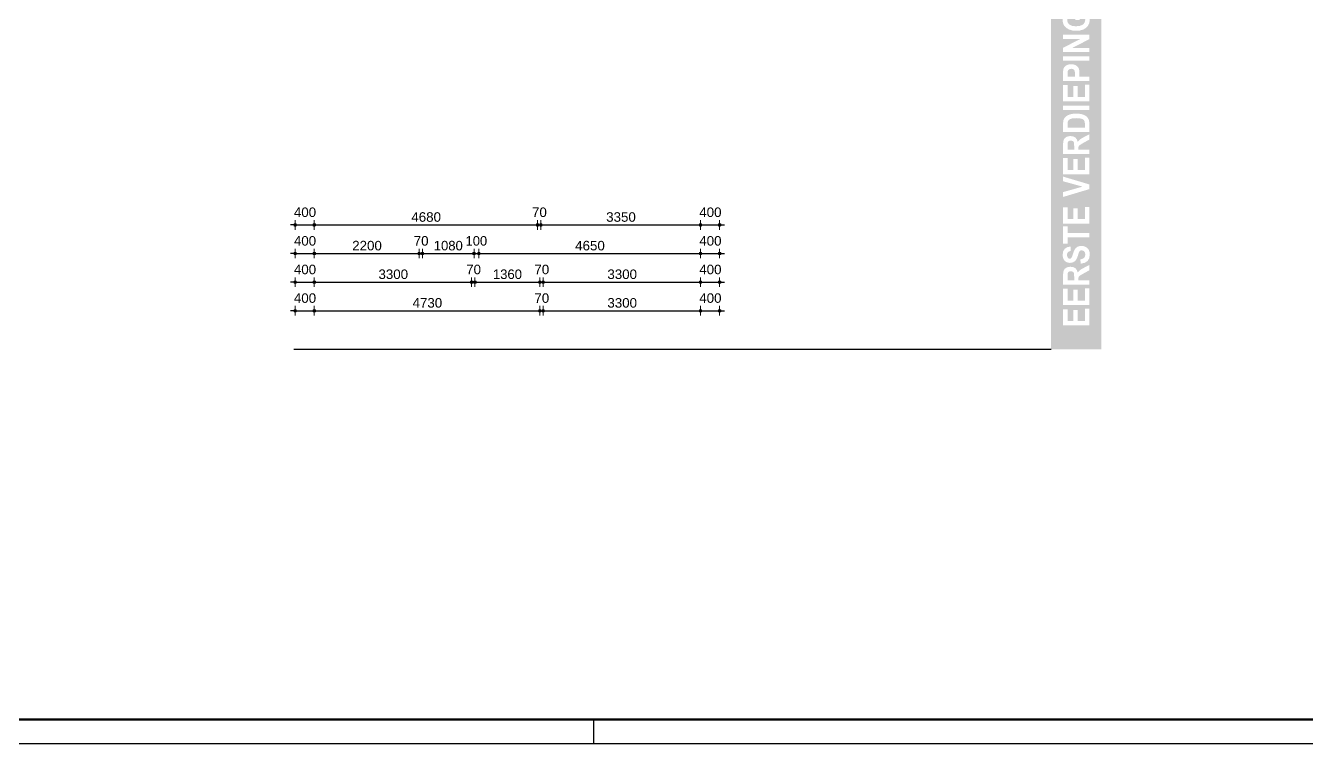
# Model space of a CAD drawing. Header units: millimetres. Extents: x 0 to 1200, y 0 to 841.
# Drawn here: x 300.9 to 569.4, y 0 to 150.5 of the extents above; entities that cross this region are included whole.
import ezdxf

# ---------------------------------------------------------------- set-up
doc = ezdxf.new("R2010")
doc.units = ezdxf.units.MM
doc.linetypes.add('PUNKT2_S9', pattern=[1, 0, -1])
doc.layers.add('Standard', color=7, linetype='Continuous', lineweight=25)
doc.styles.add('ARIAL', font='arial.ttf')

msp = doc.modelspace()

# ---------------------------------------------------------------- hatches: boundary and pattern name
at = {"layer": 'Standard', "linetype": 'PUNKT2_S9', "lineweight": -3}
h = msp.add_hatch(color=23, dxfattribs=at)
h.paths.add_polyline_path([(519.38, 140.91), (519.35, 140.66), (519.34, 140.24), (519.34, 139.8), (520.9, 139.8), (520.9, 140.3), (520.88, 140.76), (520.82, 141.03), (520.71, 141.2), (520.55, 141.32), (520.35, 141.4), (520.12, 141.43), (519.84, 141.39), (519.62, 141.28), (519.47, 141.12)])
h.paths.add_polyline_path([(519.39, 130.3), (519.36, 130.01), (519.34, 129.54), (519.34, 129.12), (522.98, 129.12), (522.98, 129.81), (522.97, 130.15), (522.93, 130.37), (522.84, 130.58), (522.7, 130.74), (522.49, 130.88), (522.17, 130.99), (521.74, 131.06), (521.17, 131.08), (520.6, 131.06), (520.19, 130.99), (519.88, 130.87), (519.65, 130.72), (519.49, 130.53)])
h.paths.add_polyline_path([(520.72, 125.73), (520.67, 126.02), (520.58, 126.17), (520.44, 126.28), (520.25, 126.35), (520.02, 126.37), (519.77, 126.34), (519.58, 126.25), (519.44, 126.1), (519.36, 125.9), (519.35, 125.67), (519.34, 125.22), (519.34, 124.5), (520.74, 124.5), (520.74, 125.19)])
h.paths.add_polyline_path([(520.74, 97.79), (520.72, 98.33), (520.67, 98.62), (520.58, 98.77), (520.44, 98.88), (520.25, 98.95), (520.02, 98.98), (519.77, 98.94), (519.58, 98.85), (519.44, 98.7), (519.36, 98.5), (519.35, 98.28), (519.34, 97.83), (519.34, 97.11), (520.74, 97.11)])
h.paths.add_polyline_path([(526.41, 307.64), (515.91, 307.64), (515.91, 82.64), (526.41, 82.64)])
h.paths.add_polyline_path([(520.96, 151.68), (520.96, 153.67), (523.15, 153.67), (523.47, 153.32), (523.75, 152.83), (523.94, 152.27), (524, 151.71), (523.92, 151.04), (523.64, 150.46), (523.2, 149.99), (522.61, 149.65), (521.9, 149.45), (521.14, 149.39), (520.33, 149.46), (519.62, 149.69), (519.03, 150.05), (518.59, 150.56), (518.38, 151.06), (518.32, 151.66), (518.43, 152.42), (518.75, 152.99), (519.26, 153.39), (519.93, 153.61), (520.14, 152.69), (519.78, 152.55), (519.5, 152.33), (519.33, 152.03), (519.27, 151.66), (519.38, 151.12), (519.73, 150.7), (520.3, 150.43), (521.1, 150.34), (521.95, 150.43), (522.57, 150.7), (522.93, 151.12), (523.06, 151.65), (523.02, 151.94), (522.92, 152.23), (522.77, 152.51), (522.59, 152.74), (521.89, 152.74), (521.89, 151.68)], flags=16)
h.paths.add_polyline_path([(523.91, 147.64), (520.32, 145.79), (523.91, 145.79), (523.91, 144.93), (518.41, 144.93), (518.41, 145.83), (522.08, 147.71), (518.41, 147.71), (518.41, 148.57), (523.91, 148.57)], flags=16)
h.paths.add_polyline_path([(518.41, 143.11), (518.41, 144.04), (523.91, 144.04), (523.91, 143.11)], flags=16)
h.paths.add_polyline_path([(521.82, 140.95), (521.84, 140.4), (521.84, 139.8), (523.91, 139.8), (523.91, 138.87), (518.41, 138.87), (518.41, 140.36), (518.43, 141.05), (518.49, 141.46), (518.69, 141.82), (519.03, 142.12), (519.51, 142.32), (520.1, 142.38), (520.57, 142.34), (520.96, 142.23), (521.26, 142.05), (521.5, 141.84), (521.66, 141.6), (521.76, 141.36)], flags=16)
h.paths.add_polyline_path([(520.56, 135.53), (520.56, 137.83), (521.49, 137.83), (521.49, 135.53), (522.98, 135.53), (522.98, 138.09), (523.91, 138.09), (523.91, 134.6), (518.41, 134.6), (518.41, 138), (519.34, 138), (519.34, 135.53)], flags=16)
h.paths.add_polyline_path([(518.41, 133.72), (523.91, 133.72), (523.91, 132.79), (518.41, 132.79)], flags=16)
h.paths.add_polyline_path([(518.52, 130.76), (518.72, 131.13), (519.02, 131.45), (519.43, 131.7), (519.92, 131.89), (520.5, 132), (521.21, 132.04), (521.85, 132), (522.38, 131.9), (522.93, 131.69), (523.36, 131.41), (523.61, 131.12), (523.8, 130.76), (523.88, 130.4), (523.91, 129.94), (523.91, 128.19), (518.41, 128.19), (518.41, 129.89), (518.44, 130.39)], flags=16)
h.paths.add_polyline_path([(521.77, 125.3), (521.68, 125.16), (521.63, 124.96), (521.62, 124.69), (521.62, 124.5), (523.91, 124.5), (523.91, 123.58), (518.41, 123.58), (518.41, 125.52), (518.45, 126.16), (518.56, 126.59), (518.76, 126.89), (519.09, 127.13), (519.49, 127.28), (519.95, 127.33), (520.52, 127.25), (520.98, 127.02), (521.3, 126.64), (521.48, 126.12), (521.71, 126.39), (521.95, 126.61), (522.29, 126.84), (522.84, 127.14), (523.91, 127.7), (523.91, 126.59), (522.71, 125.92), (522.19, 125.62), (521.91, 125.43)], flags=16)
h.paths.add_polyline_path([(521.49, 122.53), (521.49, 120.23), (522.98, 120.23), (522.98, 122.79), (523.91, 122.79), (523.91, 119.3), (518.41, 119.3), (518.41, 122.7), (519.34, 122.7), (519.34, 120.23), (520.56, 120.23), (520.56, 122.53)], flags=16)
h.paths.add_polyline_path([(518.41, 115.57), (522.48, 116.73), (518.41, 117.85), (518.41, 118.83), (523.91, 117.19), (523.91, 116.2), (518.41, 114.56)], flags=16)
h.paths.add_polyline_path([(522.98, 109.91), (522.98, 112.47), (523.91, 112.47), (523.91, 108.98), (518.41, 108.98), (518.41, 112.38), (519.34, 112.38), (519.34, 109.91), (520.56, 109.91), (520.56, 112.21), (521.49, 112.21), (521.49, 109.91)], flags=16)
h.paths.add_polyline_path([(519.34, 107.03), (523.91, 107.03), (523.91, 106.1), (519.34, 106.1), (519.34, 104.74), (518.41, 104.74), (518.41, 108.39), (519.34, 108.39)], flags=16)
h.paths.add_polyline_path([(522.31, 103.37), (522.13, 103.34), (521.98, 103.27), (521.85, 103.14), (521.74, 102.94), (521.65, 102.67), (521.5, 102.2), (521.25, 101.56), (520.96, 101.15), (520.46, 100.84), (519.85, 100.73), (519.45, 100.78), (519.07, 100.93), (518.75, 101.17), (518.51, 101.5), (518.37, 101.91), (518.32, 102.4), (518.43, 103.16), (518.77, 103.7), (519.3, 104.04), (519.98, 104.16), (520.03, 103.24), (519.67, 103.14), (519.42, 102.98), (519.28, 102.74), (519.24, 102.4), (519.29, 102.04), (519.44, 101.76), (519.59, 101.65), (519.78, 101.62), (519.96, 101.65), (520.11, 101.75), (520.29, 102.05), (520.48, 102.6), (520.67, 103.19), (520.88, 103.6), (521.12, 103.89), (521.44, 104.11), (521.83, 104.25), (522.31, 104.29), (522.77, 104.24), (523.19, 104.07), (523.55, 103.81), (523.81, 103.46), (523.96, 103), (524.01, 102.46), (523.89, 101.69), (523.53, 101.12), (522.94, 100.75), (522.12, 100.57), (522.02, 101.47), (522.49, 101.59), (522.82, 101.79), (523.01, 102.09), (523.07, 102.47), (523.01, 102.86), (522.85, 103.14), (522.6, 103.31)], flags=16)
h.paths.add_polyline_path([(522.71, 98.52), (522.19, 98.22), (521.91, 98.04), (521.77, 97.9), (521.68, 97.76), (521.63, 97.57), (521.62, 97.29), (521.62, 97.11), (523.91, 97.11), (523.91, 96.18), (518.41, 96.18), (518.41, 98.13), (518.45, 98.76), (518.56, 99.19), (518.76, 99.49), (519.09, 99.73), (519.49, 99.88), (519.95, 99.93), (520.52, 99.85), (520.98, 99.63), (521.3, 99.25), (521.48, 98.72), (521.71, 98.99), (521.95, 99.21), (522.29, 99.44), (522.84, 99.74), (523.91, 100.3), (523.91, 99.19)], flags=16)
h.paths.add_polyline_path([(523.91, 91.91), (518.41, 91.91), (518.41, 95.3), (519.34, 95.3), (519.34, 92.83), (520.56, 92.83), (520.56, 95.13), (521.49, 95.13), (521.49, 92.83), (522.98, 92.83), (522.98, 95.39), (523.91, 95.39)], flags=16)
h.paths.add_polyline_path([(521.49, 90.86), (521.49, 88.56), (522.98, 88.56), (522.98, 91.12), (523.91, 91.12), (523.91, 87.64), (518.41, 87.64), (518.41, 91.03), (519.34, 91.03), (519.34, 88.56), (520.56, 88.56), (520.56, 90.86)], flags=16)

# ---------------------------------------------------------------- linework, layer by layer
at = {"layer": 'Standard', "color": 7, "linetype": 'Continuous', "lineweight": -3}
for p, q in [((357.4, 108.7), (356.4, 108.7)), ((357.4, 108.7), (361.4, 108.7)), ((361.4, 108.7), (380.26, 108.7)), ((380.26, 108.7), (408.2, 108.7)), ((408.2, 108.7), (408.9, 108.7)), ((408.9, 108.7), (421.11, 108.7)), ((421.11, 108.7), (442.4, 108.7)), ((442.4, 108.7), (446.4, 108.7)), ((446.4, 108.7), (447.4, 108.7)), ((357.4, 102.7), (356.4, 102.7)), ((357.4, 102.7), (361.4, 102.7)), ((361.4, 102.7), (367.86, 102.7)), ((367.86, 102.7), (383.4, 102.7)), ((383.4, 102.7), (384.1, 102.7)), ((384.1, 102.7), (384.96, 102.7)), ((384.96, 102.7), (394.9, 102.7)), ((394.9, 102.7), (395.9, 102.7)), ((395.9, 102.7), (414.61, 102.7)), ((414.61, 102.7), (442.4, 102.7)), ((442.4, 102.7), (446.4, 102.7)), ((446.4, 102.7), (447.4, 102.7)), ((357.4, 96.7), (356.4, 96.7)), ((357.4, 96.7), (361.4, 96.7)), ((361.4, 96.7), (373.36, 96.7)), ((373.36, 96.7), (394.4, 96.7)), ((394.4, 96.7), (395.1, 96.7)), ((395.1, 96.7), (397.36, 96.7)), ((397.36, 96.7), (408.7, 96.7)), ((408.7, 96.7), (409.4, 96.7)), ((409.4, 96.7), (421.36, 96.7)), ((421.36, 96.7), (442.4, 96.7)), ((442.4, 96.7), (446.4, 96.7)), ((446.4, 96.7), (447.4, 96.7)), ((357.4, 90.7), (356.4, 90.7)), ((357.4, 90.7), (361.4, 90.7)), ((361.4, 90.7), (380.51, 90.7)), ((380.51, 90.7), (408.7, 90.7)), ((408.7, 90.7), (409.4, 90.7)), ((409.4, 90.7), (421.36, 90.7)), ((421.36, 90.7), (442.4, 90.7)), ((442.4, 90.7), (446.4, 90.7)), ((446.4, 90.7), (447.4, 90.7))]:
    msp.add_line(p, q, dxfattribs=at)
at = {"layer": 'Standard', "color": 7, "linetype": 'Continuous', "lineweight": 18}
for p, q in [((357.4, 108.7), (357.4, 109.7)), ((357.4, 108.7), (357.4, 107.7)), ((361.4, 108.7), (361.4, 109.7)), ((361.4, 108.7), (361.4, 107.7)), ((408.2, 108.7), (408.2, 109.7)), ((408.2, 108.7), (408.2, 107.7)), ((408.9, 108.7), (408.9, 109.7)), ((408.9, 108.7), (408.9, 107.7)), ((442.4, 108.7), (442.4, 109.7)), ((442.4, 108.7), (442.4, 107.7)), ((446.4, 108.7), (446.4, 109.7)), ((446.4, 108.7), (446.4, 107.7)), ((357.4, 102.7), (357.4, 103.7)), ((357.4, 102.7), (357.4, 101.7)), ((361.4, 102.7), (361.4, 103.7)), ((361.4, 102.7), (361.4, 101.7)), ((383.4, 102.7), (383.4, 103.7)), ((383.4, 102.7), (383.4, 101.7)), ((384.1, 102.7), (384.1, 103.7)), ((384.1, 102.7), (384.1, 101.7)), ((394.9, 102.7), (394.9, 103.7)), ((394.9, 102.7), (394.9, 101.7)), ((395.9, 102.7), (395.9, 103.7)), ((395.9, 102.7), (395.9, 101.7)), ((442.4, 102.7), (442.4, 103.7)), ((442.4, 102.7), (442.4, 101.7)), ((446.4, 102.7), (446.4, 103.7)), ((446.4, 102.7), (446.4, 101.7)), ((357.4, 96.7), (357.4, 97.7)), ((357.4, 96.7), (357.4, 95.7)), ((361.4, 96.7), (361.4, 97.7)), ((361.4, 96.7), (361.4, 95.7)), ((394.4, 96.7), (394.4, 97.7)), ((394.4, 96.7), (394.4, 95.7)), ((395.1, 96.7), (395.1, 97.7)), ((395.1, 96.7), (395.1, 95.7)), ((408.7, 96.7), (408.7, 97.7)), ((408.7, 96.7), (408.7, 95.7)), ((409.4, 96.7), (409.4, 97.7)), ((409.4, 96.7), (409.4, 95.7)), ((442.4, 96.7), (442.4, 97.7)), ((442.4, 96.7), (442.4, 95.7)), ((446.4, 96.7), (446.4, 97.7)), ((446.4, 96.7), (446.4, 95.7)), ((357.4, 90.7), (357.4, 91.7)), ((361.4, 90.7), (361.4, 91.7)), ((408.7, 90.7), (408.7, 91.7)), ((409.4, 90.7), (409.4, 91.7)), ((442.4, 90.7), (442.4, 91.7)), ((446.4, 90.7), (446.4, 91.7)), ((357.4, 90.7), (357.4, 89.7)), ((361.4, 90.7), (361.4, 89.7)), ((408.7, 90.7), (408.7, 89.7)), ((409.4, 90.7), (409.4, 89.7)), ((442.4, 90.7), (442.4, 89.7)), ((446.4, 90.7), (446.4, 89.7))]:
    msp.add_line(p, q, dxfattribs=at)
at = {"layer": 'Standard', "color": 26, "linetype": 'Continuous', "lineweight": -3}
msp.add_line((357.13, 82.64), (515.91, 82.64), dxfattribs=at)
at = {"layer": 'Standard', "color": 30, "linetype": 'Continuous', "lineweight": 50}
msp.add_line((5, 5), (1195, 5), dxfattribs=at)
at = {"layer": 'Standard', "color": 7, "linetype": 'Continuous', "lineweight": 25}
for p, q in [((420, 0), (420, 5)), ((0, 0), (1200, 0))]:
    msp.add_line(p, q, dxfattribs=at)
at = {"layer": 'Standard', "color": 7, "linetype": 'Continuous', "lineweight": 18}
for centre in [(357.4, 108.7), (361.4, 108.7), (408.2, 108.7), (408.9, 108.7), (442.4, 108.7), (446.4, 108.7), (357.4, 102.7), (361.4, 102.7), (383.4, 102.7), (384.1, 102.7), (394.9, 102.7), (395.9, 102.7), (442.4, 102.7), (446.4, 102.7), (357.4, 96.7), (361.4, 96.7), (394.4, 96.7), (395.1, 96.7), (408.7, 96.7), (409.4, 96.7), (442.4, 96.7), (446.4, 96.7), (357.4, 90.7), (361.4, 90.7), (408.7, 90.7), (409.4, 90.7), (442.4, 90.7), (446.4, 90.7)]:
    msp.add_circle(centre, 0.3, dxfattribs=at)

# ---------------------------------------------------------------- texts
at = {"layer": 'Standard', "color": 7, "linetype": 'Continuous', "lineweight": 18, "char_height": 2, "attachment_point": 7, "style": 'ARIAL'}
for s, insert, width in [('\\W1.00;400', (357.13, 110.33), 5.703), ('\\W1.00;4680', (381.76, 109.33), 7.2713), ('\\W1.00;70', (407.06, 110.33), 4.1331), ('\\W1.00;3350', (422.61, 109.33), 7.2713), ('\\W1.00;400', (442.13, 110.33), 5.703), ('\\W1.00;400', (357.13, 104.33), 5.703), ('\\W1.00;2200', (369.36, 103.33), 7.2713), ('\\W1.00;70', (382.26, 104.33), 4.1331), ('\\W0.98;1080', (386.46, 103.33), 7.2471), ('\\W0.97;100', (393.13, 104.33), 5.6711), ('\\W1.00;4650', (416.11, 103.33), 7.2713), ('\\W1.00;400', (442.13, 104.33), 5.703), ('\\W1.00;400', (357.13, 98.33), 5.703), ('\\W1.00;3300', (374.86, 97.33), 7.2713), ('\\W1.00;70', (393.26, 98.33), 4.1331), ('\\W0.98;1360', (398.86, 97.33), 7.2471), ('\\W1.00;70', (407.56, 98.33), 4.1331), ('\\W1.00;3300', (422.86, 97.33), 7.2713), ('\\W1.00;400', (442.13, 98.33), 5.703), ('\\W1.00;400', (357.13, 92.33), 5.703), ('\\W1.00;70', (407.56, 92.33), 4.1331), ('\\W1.00;400', (442.13, 92.33), 5.703), ('\\W1.00;4730', (382.01, 91.33), 7.2713), ('\\W1.00;3300', (422.86, 91.33), 7.2713)]:
    msp.add_mtext(s, dxfattribs=dict(at, insert=insert, width=width))

doc.saveas('drawing.dxf')
